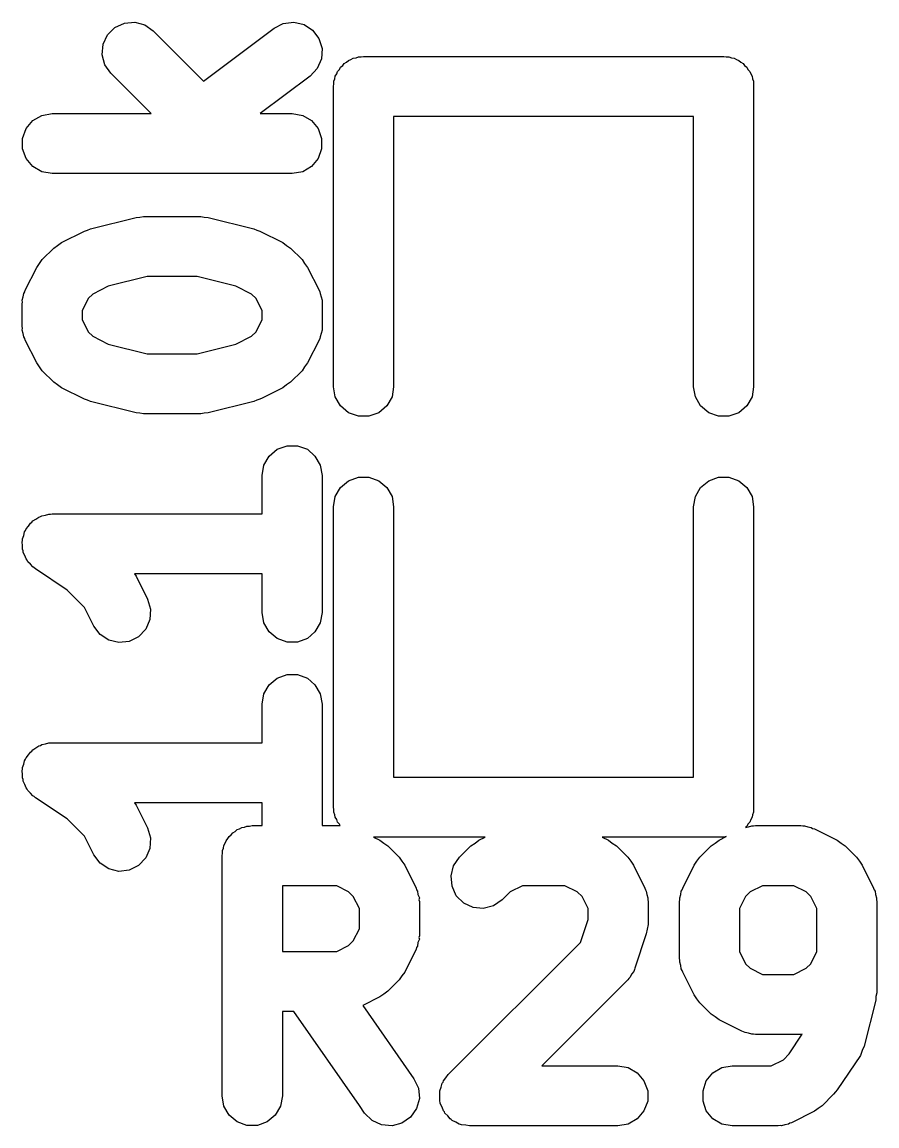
# Model space of a CAD drawing. Extents: x 51 to 137, y -158 to -25.
# Drawn here: x 99.48 to 101.289, y -78.028 to -75.693 of the extents above; entities that cross this region are included whole.
import ezdxf

# ---------------------------------------------------------------- set-up
doc = ezdxf.new("R2010")
doc.units = 0
doc.header["$MEASUREMENT"] = 0
doc.layers.add('BLACK', color=7, linetype='CONTINUOUS')

msp = doc.modelspace()

# ---------------------------------------------------------------- linework, layer by layer
at = {"layer": 'Black'}
for p, q in [((99.6767, -75.7046), (99.6967, -75.6953)), ((99.6967, -75.6953), (99.7187, -75.6934)), ((99.7187, -75.6934), (99.74, -75.6991)), ((99.74, -75.6991), (99.758, -75.7117)), ((100.014, -75.7058), (100.033, -75.6959)), ((100.033, -75.6959), (100.055, -75.6932)), ((100.055, -75.6932), (100.077, -75.6982)), ((100.077, -75.6982), (100.095, -75.7103)), ((99.6518, -75.7402), (99.6611, -75.7202)), ((99.6611, -75.7202), (99.6767, -75.7046)), ((99.758, -75.7117), (99.8642, -75.8179)), ((99.8642, -75.8179), (100.014, -75.7058)), ((100.095, -75.7103), (100.108, -75.7279)), ((99.6499, -75.7622), (99.6518, -75.7402)), ((100.108, -75.7279), (100.115, -75.749)), ((99.6556, -75.7835), (99.6499, -75.7622)), ((100.114, -75.7711), (100.105, -75.7913)), ((100.115, -75.749), (100.114, -75.7711)), ((100.176, -75.7723), (100.181, -75.7695)), ((100.181, -75.7695), (100.187, -75.7686)), ((100.187, -75.7686), (100.192, -75.7667)), ((100.192, -75.7667), (100.198, -75.7667)), ((100.198, -75.7667), (100.203, -75.7657)), ((100.203, -75.7657), (100.965, -75.7657)), ((100.965, -75.7657), (100.97, -75.7667)), ((100.97, -75.7667), (100.976, -75.7667)), ((100.976, -75.7667), (100.981, -75.7686)), ((100.981, -75.7686), (100.987, -75.7695)), ((100.987, -75.7695), (100.992, -75.7723)), ((99.6682, -75.8015), (99.6556, -75.7835)), ((100.105, -75.7913), (100.09, -75.8074)), ((100.148, -75.7974), (100.152, -75.7932)), ((100.152, -75.7932), (100.154, -75.7884)), ((100.154, -75.7884), (100.159, -75.7848)), ((100.159, -75.7848), (100.162, -75.7806)), ((100.162, -75.7806), (100.167, -75.7778)), ((100.167, -75.7778), (100.171, -75.7742)), ((100.171, -75.7742), (100.176, -75.7723)), ((100.992, -75.7723), (100.997, -75.7742)), ((100.997, -75.7742), (101.001, -75.7778)), ((101.001, -75.7778), (101.006, -75.7806)), ((101.006, -75.7806), (101.009, -75.7848)), ((101.009, -75.7848), (101.014, -75.7884)), ((101.014, -75.7884), (101.016, -75.7932)), ((101.016, -75.7932), (101.02, -75.7974)), ((99.7534, -75.8867), (99.6682, -75.8015)), ((100.09, -75.8074), (99.9843, -75.8867)), ((100.14, -75.8182), (100.142, -75.813)), ((100.142, -75.813), (100.143, -75.8075)), ((100.143, -75.8075), (100.146, -75.8027)), ((100.146, -75.8027), (100.148, -75.7974)), ((101.02, -75.7974), (101.022, -75.8027)), ((101.022, -75.8027), (101.025, -75.8075)), ((101.025, -75.8075), (101.026, -75.813)), ((101.026, -75.813), (101.028, -75.8182)), ((100.139, -75.8292), (100.14, -75.8237)), ((100.139, -76.4642), (100.139, -75.8292)), ((100.14, -75.8237), (100.14, -75.8182)), ((101.028, -75.8182), (101.028, -75.8237)), ((101.028, -75.8237), (101.028, -75.8292)), ((101.028, -75.8292), (101.028, -76.4642)), ((99.5221, -75.8905), (99.5438, -75.8867)), ((99.5438, -75.8867), (99.7534, -75.8867)), ((99.9843, -75.8867), (100.052, -75.8867)), ((100.052, -75.8867), (100.074, -75.8905)), ((99.4888, -75.9184), (99.503, -75.9015)), ((99.503, -75.9015), (99.5221, -75.8905)), ((100.074, -75.8905), (100.093, -75.9015)), ((100.093, -75.9015), (100.107, -75.9184)), ((100.901, -75.8927), (100.266, -75.8927)), ((100.266, -75.8927), (100.266, -76.4642)), ((100.901, -76.4642), (100.901, -75.8927)), ((99.4813, -75.9391), (99.4888, -75.9184)), ((100.107, -75.9184), (100.114, -75.9391)), ((99.4813, -75.9612), (99.4813, -75.9391)), ((100.114, -75.9391), (100.114, -75.9612)), ((99.4888, -75.9819), (99.4813, -75.9612)), ((100.114, -75.9612), (100.107, -75.9819)), ((99.503, -75.9988), (99.4888, -75.9819)), ((99.5221, -76.0098), (99.503, -75.9988)), ((100.093, -75.9988), (100.074, -76.0098)), ((100.107, -75.9819), (100.093, -75.9988)), ((99.5438, -76.0137), (99.5221, -76.0098)), ((100.052, -76.0137), (99.5438, -76.0137)), ((100.074, -76.0098), (100.052, -76.0137)), ((99.6252, -76.1305), (99.7219, -76.1063)), ((99.7219, -76.1063), (99.7297, -76.1057)), ((99.7297, -76.1057), (99.7373, -76.1044)), ((99.7373, -76.1044), (99.8583, -76.1044)), ((99.8583, -76.1044), (99.8659, -76.1057)), ((99.8659, -76.1057), (99.8737, -76.1063)), ((99.8737, -76.1063), (99.9704, -76.1305)), ((99.5638, -76.1595), (99.6122, -76.1353)), ((99.6122, -76.1353), (99.6188, -76.1333)), ((99.6188, -76.1333), (99.6252, -76.1305)), ((99.9704, -76.1305), (99.9768, -76.1333)), ((99.9768, -76.1333), (99.9834, -76.1353)), ((99.9834, -76.1353), (100.032, -76.1594)), ((99.5473, -76.1713), (99.5556, -76.1655)), ((99.5556, -76.1655), (99.5638, -76.1595)), ((100.032, -76.1594), (100.04, -76.1655)), ((100.04, -76.1655), (100.048, -76.1713)), ((99.5231, -76.1955), (99.5473, -76.1713)), ((100.048, -76.1713), (100.073, -76.1955)), ((99.487, -76.2604), (99.5112, -76.212)), ((99.5112, -76.212), (99.5173, -76.2039)), ((99.5173, -76.2039), (99.5231, -76.1955)), ((100.073, -76.1955), (100.078, -76.2039)), ((100.078, -76.2039), (100.084, -76.212)), ((100.084, -76.212), (100.109, -76.2604)), ((99.7451, -76.2314), (99.6627, -76.252)), ((99.8505, -76.2314), (99.7451, -76.2314)), ((99.9329, -76.252), (99.8505, -76.2314)), ((99.486, -76.2639), (99.487, -76.2604)), ((99.6627, -76.252), (99.6298, -76.2684)), ((99.9658, -76.2684), (99.9329, -76.252)), ((100.109, -76.2604), (100.11, -76.2639)), ((99.4807, -76.2816), (99.4828, -76.2744)), ((99.4809, -76.2852), (99.4807, -76.2816)), ((99.4828, -76.2744), (99.4841, -76.2671)), ((99.4841, -76.2671), (99.486, -76.2639)), ((99.6202, -76.2781), (99.6073, -76.3038)), ((99.6298, -76.2684), (99.6202, -76.2781)), ((99.9754, -76.2781), (99.9658, -76.2684)), ((99.9883, -76.3038), (99.9754, -76.2781)), ((100.11, -76.2639), (100.111, -76.2671)), ((100.111, -76.2671), (100.113, -76.2744)), ((100.113, -76.2744), (100.115, -76.2816)), ((100.115, -76.2816), (100.115, -76.2852)), ((99.4803, -76.2888), (99.4809, -76.2852)), ((99.4803, -76.3372), (99.4803, -76.2888)), ((99.6073, -76.3038), (99.6073, -76.3222)), ((99.9883, -76.3222), (99.9883, -76.3038)), ((100.115, -76.2852), (100.115, -76.2888)), ((100.115, -76.2888), (100.115, -76.3372)), ((99.6073, -76.3222), (99.6202, -76.348)), ((99.9754, -76.348), (99.9883, -76.3222)), ((99.4809, -76.3408), (99.4803, -76.3372)), ((99.4807, -76.3445), (99.4809, -76.3408)), ((99.4828, -76.3516), (99.4807, -76.3445)), ((99.4841, -76.3589), (99.4828, -76.3516)), ((99.6202, -76.348), (99.6298, -76.3576)), ((99.9658, -76.3576), (99.9754, -76.348)), ((100.113, -76.3516), (100.111, -76.3589)), ((100.115, -76.3445), (100.113, -76.3516)), ((100.115, -76.3372), (100.115, -76.3408)), ((100.115, -76.3408), (100.115, -76.3445)), ((99.486, -76.3621), (99.4841, -76.3589)), ((99.487, -76.3656), (99.486, -76.3621)), ((99.5112, -76.414), (99.487, -76.3656)), ((99.6298, -76.3576), (99.6627, -76.374)), ((99.6627, -76.374), (99.7451, -76.3947)), ((99.8505, -76.3947), (99.9329, -76.374)), ((99.9329, -76.374), (99.9658, -76.3576)), ((100.109, -76.3656), (100.084, -76.414)), ((100.11, -76.3621), (100.109, -76.3656)), ((100.111, -76.3589), (100.11, -76.3621)), ((99.7451, -76.3947), (99.8505, -76.3947)), ((99.5173, -76.4222), (99.5112, -76.414)), ((99.5231, -76.4305), (99.5173, -76.4222)), ((100.078, -76.4222), (100.073, -76.4305)), ((100.084, -76.414), (100.078, -76.4222)), ((99.5473, -76.4547), (99.5231, -76.4305)), ((100.073, -76.4305), (100.048, -76.4547)), ((99.5556, -76.4605), (99.5473, -76.4547)), ((99.5638, -76.4666), (99.5556, -76.4605)), ((99.6122, -76.4908), (99.5638, -76.4666)), ((100.032, -76.4666), (99.9883, -76.4883)), ((100.04, -76.4605), (100.032, -76.4666)), ((100.048, -76.4547), (100.04, -76.4605)), ((100.143, -76.4859), (100.139, -76.4642)), ((100.266, -76.4642), (100.263, -76.4859)), ((100.905, -76.4859), (100.901, -76.4642)), ((101.028, -76.4642), (101.025, -76.4859)), ((99.6188, -76.4927), (99.6122, -76.4908)), ((99.6252, -76.4956), (99.6188, -76.4927)), ((99.9768, -76.4927), (99.9704, -76.4956)), ((99.9834, -76.4908), (99.9768, -76.4927)), ((99.9883, -76.4883), (99.9834, -76.4908)), ((100.154, -76.505), (100.143, -76.4859)), ((100.263, -76.4859), (100.252, -76.505)), ((100.916, -76.505), (100.905, -76.4859)), ((101.025, -76.4859), (101.014, -76.505)), ((99.7219, -76.5198), (99.6252, -76.4956)), ((99.9704, -76.4956), (99.8737, -76.5198)), ((100.171, -76.5192), (100.154, -76.505)), ((100.252, -76.505), (100.235, -76.5192)), ((100.933, -76.5192), (100.916, -76.505)), ((101.014, -76.505), (100.997, -76.5192)), ((99.7297, -76.5203), (99.7219, -76.5198)), ((99.7373, -76.5217), (99.7297, -76.5203)), ((99.8583, -76.5217), (99.7373, -76.5217)), ((99.8659, -76.5203), (99.8583, -76.5217)), ((99.8737, -76.5198), (99.8659, -76.5203)), ((100.192, -76.5267), (100.171, -76.5192)), ((100.214, -76.5267), (100.192, -76.5267)), ((100.235, -76.5192), (100.214, -76.5267)), ((100.954, -76.5267), (100.933, -76.5192)), ((100.976, -76.5267), (100.954, -76.5267)), ((100.997, -76.5192), (100.976, -76.5267)), ((99.9921, -76.63), (100.003, -76.6109)), ((100.003, -76.6109), (100.02, -76.5967)), ((100.02, -76.5967), (100.041, -76.5891)), ((100.041, -76.5891), (100.063, -76.5891)), ((100.063, -76.5891), (100.084, -76.5967)), ((100.084, -76.5967), (100.1, -76.6109)), ((100.1, -76.6109), (100.111, -76.63)), ((99.9883, -76.6517), (99.9921, -76.63)), ((100.111, -76.63), (100.115, -76.6517)), ((99.9883, -76.7333), (99.9883, -76.6517)), ((100.115, -76.6517), (100.115, -76.942)), ((100.171, -76.6632), (100.192, -76.6557)), ((100.192, -76.6557), (100.214, -76.6557)), ((100.214, -76.6557), (100.235, -76.6632)), ((100.933, -76.6632), (100.954, -76.6557)), ((100.954, -76.6557), (100.976, -76.6557)), ((100.976, -76.6557), (100.997, -76.6632)), ((100.143, -76.6965), (100.154, -76.6774)), ((100.154, -76.6774), (100.171, -76.6632)), ((100.235, -76.6632), (100.252, -76.6774)), ((100.252, -76.6774), (100.263, -76.6965)), ((100.905, -76.6965), (100.916, -76.6774)), ((100.916, -76.6774), (100.933, -76.6632)), ((100.997, -76.6632), (101.014, -76.6774)), ((101.014, -76.6774), (101.025, -76.6965)), ((100.139, -76.7182), (100.143, -76.6965)), ((100.263, -76.6965), (100.266, -76.7182)), ((100.901, -76.7182), (100.905, -76.6965)), ((101.025, -76.6965), (101.028, -76.7182)), ((100.139, -77.3532), (100.139, -76.7182)), ((100.266, -76.7182), (100.266, -77.2897)), ((100.901, -77.2897), (100.901, -76.7182)), ((101.028, -76.7182), (101.028, -77.3532)), ((99.4979, -76.753), (99.5007, -76.7509)), ((99.5007, -76.7509), (99.503, -76.7482)), ((99.503, -76.7482), (99.5096, -76.7444)), ((99.5096, -76.7444), (99.5157, -76.7399)), ((99.5157, -76.7399), (99.519, -76.7389)), ((99.519, -76.7389), (99.5221, -76.7371)), ((99.5221, -76.7371), (99.5296, -76.7358)), ((99.5296, -76.7358), (99.5368, -76.7337)), ((99.5368, -76.7337), (99.5403, -76.7339)), ((99.5403, -76.7339), (99.5438, -76.7333)), ((99.5438, -76.7333), (99.9883, -76.7333)), ((99.4839, -76.7787), (99.4857, -76.7713)), ((99.4857, -76.7713), (99.4876, -76.7684)), ((99.4876, -76.7684), (99.4888, -76.7651)), ((99.4888, -76.7651), (99.4937, -76.7593)), ((99.4937, -76.7593), (99.4979, -76.753)), ((99.4804, -76.7927), (99.4813, -76.7893)), ((99.4813, -76.8003), (99.4804, -76.7927)), ((99.4813, -76.7858), (99.4839, -76.7787)), ((99.4813, -76.7893), (99.4813, -76.7858)), ((99.4813, -76.8078), (99.4813, -76.8003)), ((99.4825, -76.8112), (99.4813, -76.8078)), ((99.4829, -76.8147), (99.4825, -76.8112)), ((99.4862, -76.8214), (99.4829, -76.8147)), ((99.4888, -76.8286), (99.4862, -76.8214)), ((99.4911, -76.8313), (99.4888, -76.8286)), ((99.4926, -76.8344), (99.4911, -76.8313)), ((99.4981, -76.8397), (99.4926, -76.8344)), ((99.503, -76.8455), (99.4981, -76.8397)), ((99.506, -76.8472), (99.503, -76.8455)), ((99.5086, -76.8497), (99.506, -76.8472)), ((99.5759, -76.8945), (99.5086, -76.8497)), ((99.9883, -76.8603), (99.718, -76.8603)), ((99.718, -76.8603), (99.7216, -76.8652)), ((99.7216, -76.8652), (99.7457, -76.9136)), ((99.9883, -76.942), (99.9883, -76.8603)), ((99.6126, -76.9312), (99.5759, -76.8945)), ((99.7457, -76.9136), (99.752, -76.9347)), ((99.6322, -76.9704), (99.6126, -76.9312)), ((99.752, -76.9347), (99.7507, -76.9567)), ((99.7507, -76.9567), (99.7419, -76.977)), ((99.9921, -76.9637), (99.9883, -76.942)), ((100.115, -76.942), (100.111, -76.9637)), ((99.6453, -76.9881), (99.6322, -76.9704)), ((99.7419, -76.977), (99.7268, -76.993)), ((100.003, -76.9828), (99.9921, -76.9637)), ((100.02, -76.997), (100.003, -76.9828)), ((100.1, -76.9828), (100.084, -76.997)), ((100.111, -76.9637), (100.1, -76.9828)), ((99.6637, -77.0002), (99.6453, -76.9881)), ((99.6851, -77.0053), (99.6637, -77.0002)), ((99.7071, -77.0028), (99.6851, -77.0053)), ((99.7268, -76.993), (99.7071, -77.0028)), ((100.041, -77.0045), (100.02, -76.997)), ((100.063, -77.0045), (100.041, -77.0045)), ((100.084, -76.997), (100.063, -77.0045)), ((100.02, -77.0805), (100.041, -77.073)), ((100.041, -77.073), (100.063, -77.073)), ((100.063, -77.073), (100.084, -77.0805)), ((99.9921, -77.1138), (100.003, -77.0947)), ((100.003, -77.0947), (100.02, -77.0805)), ((100.084, -77.0805), (100.1, -77.0947)), ((100.1, -77.0947), (100.111, -77.1138)), ((99.9883, -77.1355), (99.9921, -77.1138)), ((100.111, -77.1138), (100.115, -77.1355)), ((99.9883, -77.2171), (99.9883, -77.1355)), ((100.115, -77.1355), (100.115, -77.3925)), ((99.5296, -77.2196), (99.5368, -77.2175)), ((99.5368, -77.2175), (99.5403, -77.2177)), ((99.5403, -77.2177), (99.5438, -77.2171)), ((99.5438, -77.2171), (99.9883, -77.2171)), ((99.4937, -77.2431), (99.4979, -77.2368)), ((99.4979, -77.2368), (99.5007, -77.2347)), ((99.5007, -77.2347), (99.503, -77.232)), ((99.503, -77.232), (99.5096, -77.2282)), ((99.5096, -77.2282), (99.5157, -77.2237)), ((99.5157, -77.2237), (99.519, -77.2227)), ((99.519, -77.2227), (99.5221, -77.221)), ((99.5221, -77.221), (99.5296, -77.2196)), ((99.4813, -77.2696), (99.4839, -77.2625)), ((99.4839, -77.2625), (99.4857, -77.2551)), ((99.4857, -77.2551), (99.4876, -77.2522)), ((99.4876, -77.2522), (99.4888, -77.2489)), ((99.4888, -77.2489), (99.4937, -77.2431)), ((99.4804, -77.2765), (99.4813, -77.2731)), ((99.4813, -77.2841), (99.4804, -77.2765)), ((99.4813, -77.2731), (99.4813, -77.2696)), ((99.4813, -77.2917), (99.4813, -77.2841)), ((99.4825, -77.295), (99.4813, -77.2917)), ((99.4829, -77.2985), (99.4825, -77.295)), ((99.4862, -77.3053), (99.4829, -77.2985)), ((99.4888, -77.3124), (99.4862, -77.3053)), ((100.266, -77.2897), (100.901, -77.2897)), ((99.4911, -77.3151), (99.4888, -77.3124)), ((99.4926, -77.3182), (99.4911, -77.3151)), ((99.4981, -77.3235), (99.4926, -77.3182)), ((99.503, -77.3293), (99.4981, -77.3235)), ((99.506, -77.331), (99.503, -77.3293)), ((99.5086, -77.3335), (99.506, -77.331)), ((99.5759, -77.3784), (99.5086, -77.3335)), ((99.9883, -77.3441), (99.718, -77.3441)), ((99.718, -77.3441), (99.7216, -77.349)), ((99.7216, -77.349), (99.7457, -77.3974)), ((99.9883, -77.3925), (99.9883, -77.3441)), ((100.14, -77.3587), (100.139, -77.3532)), ((100.14, -77.3642), (100.14, -77.3587)), ((101.028, -77.3532), (101.028, -77.3587)), ((101.028, -77.3587), (101.028, -77.3642)), ((99.6126, -77.415), (99.5759, -77.3784)), ((100.142, -77.3694), (100.14, -77.3642)), ((100.143, -77.3749), (100.142, -77.3694)), ((100.146, -77.3797), (100.143, -77.3749)), ((100.148, -77.385), (100.146, -77.3797)), ((101.022, -77.3797), (101.02, -77.385)), ((101.025, -77.3749), (101.022, -77.3797)), ((101.026, -77.3694), (101.025, -77.3749)), ((101.028, -77.3642), (101.026, -77.3694)), ((99.7457, -77.3974), (99.752, -77.4185)), ((99.9263, -77.4074), (99.9311, -77.4046)), ((99.9311, -77.4046), (99.9354, -77.401)), ((99.9354, -77.401), (99.9406, -77.3991)), ((99.9406, -77.3991), (99.9454, -77.3963)), ((99.9454, -77.3963), (99.9509, -77.3954)), ((99.9509, -77.3954), (99.9561, -77.3935)), ((99.9561, -77.3935), (99.9617, -77.3935)), ((99.9617, -77.3935), (99.9671, -77.3925)), ((99.9671, -77.3925), (99.9883, -77.3925)), ((100.115, -77.3925), (100.153, -77.3925)), ((100.152, -77.3892), (100.148, -77.385)), ((100.153, -77.3925), (100.152, -77.3892)), ((101.014, -77.394), (101.011, -77.3961)), ((101.011, -77.3961), (101.017, -77.395)), ((101.016, -77.3892), (101.014, -77.394)), ((101.02, -77.385), (101.016, -77.3892)), ((101.017, -77.395), (101.024, -77.3929)), ((101.024, -77.3929), (101.028, -77.3931)), ((101.028, -77.3931), (101.032, -77.3925)), ((101.032, -77.3925), (101.128, -77.3925)), ((101.128, -77.3925), (101.132, -77.3931)), ((101.132, -77.3931), (101.136, -77.3929)), ((101.136, -77.3929), (101.143, -77.395)), ((101.143, -77.395), (101.15, -77.3963)), ((101.15, -77.3963), (101.153, -77.3982)), ((101.153, -77.3982), (101.157, -77.3992)), ((101.157, -77.3992), (101.205, -77.4234)), ((99.6322, -77.4542), (99.6126, -77.415)), ((99.752, -77.4185), (99.7507, -77.4405)), ((99.9102, -77.4295), (99.9121, -77.4243)), ((99.9121, -77.4243), (99.9157, -77.42)), ((99.9157, -77.42), (99.9185, -77.4152)), ((99.9185, -77.4152), (99.9228, -77.4116)), ((99.9228, -77.4116), (99.9263, -77.4074)), ((100.46, -77.4167), (100.224, -77.4167)), ((100.224, -77.4167), (100.237, -77.4234)), ((100.237, -77.4234), (100.246, -77.4295)), ((100.439, -77.4295), (100.447, -77.4234)), ((100.447, -77.4234), (100.46, -77.4167)), ((100.965, -77.4167), (100.708, -77.4167)), ((100.708, -77.4167), (100.721, -77.4234)), ((100.721, -77.4234), (100.729, -77.4295)), ((100.947, -77.4295), (100.955, -77.4234)), ((100.955, -77.4234), (100.97, -77.4158)), ((100.97, -77.4158), (100.965, -77.4167)), ((101.205, -77.4234), (101.213, -77.4295)), ((99.7507, -77.4405), (99.7419, -77.4608)), ((99.9036, -77.456), (99.9046, -77.4505)), ((99.9046, -77.445), (99.9065, -77.4398)), ((99.9046, -77.4505), (99.9046, -77.445)), ((99.9065, -77.4398), (99.9075, -77.4343)), ((99.9075, -77.4343), (99.9102, -77.4295)), ((100.246, -77.4295), (100.254, -77.4353)), ((100.254, -77.4353), (100.278, -77.4595)), ((100.406, -77.4595), (100.43, -77.4353)), ((100.43, -77.4353), (100.439, -77.4295)), ((100.729, -77.4295), (100.738, -77.4353)), ((100.738, -77.4353), (100.762, -77.4595)), ((100.914, -77.4595), (100.938, -77.4353)), ((100.938, -77.4353), (100.947, -77.4295)), ((101.213, -77.4295), (101.222, -77.4353)), ((101.222, -77.4353), (101.246, -77.4595)), ((99.6453, -77.4719), (99.6322, -77.4542)), ((99.6637, -77.484), (99.6453, -77.4719)), ((99.7419, -77.4608), (99.7268, -77.4768)), ((99.9036, -77.964), (99.9036, -77.456)), ((100.278, -77.4595), (100.284, -77.4678)), ((100.284, -77.4678), (100.29, -77.476)), ((100.393, -77.4776), (100.406, -77.4595)), ((100.762, -77.4595), (100.768, -77.4678)), ((100.768, -77.4678), (100.774, -77.476)), ((100.902, -77.476), (100.908, -77.4678)), ((100.908, -77.4678), (100.914, -77.4595)), ((101.246, -77.4595), (101.252, -77.4678)), ((101.252, -77.4678), (101.258, -77.476)), ((99.6851, -77.4892), (99.6637, -77.484)), ((99.7071, -77.4866), (99.6851, -77.4892)), ((99.7268, -77.4768), (99.7071, -77.4866)), ((100.29, -77.476), (100.314, -77.5244)), ((100.388, -77.4989), (100.393, -77.4776)), ((100.774, -77.476), (100.798, -77.5244)), ((100.878, -77.5244), (100.902, -77.476)), ((101.258, -77.476), (101.282, -77.5244)), ((100.031, -77.5195), (100.031, -77.6586)), ((100.146, -77.5195), (100.031, -77.5195)), ((100.171, -77.5324), (100.146, -77.5195)), ((100.39, -77.5208), (100.388, -77.4989)), ((100.399, -77.5408), (100.39, -77.5208)), ((100.539, -77.5195), (100.513, -77.5324)), ((100.629, -77.5195), (100.539, -77.5195)), ((100.655, -77.5324), (100.629, -77.5195)), ((101.047, -77.5195), (101.021, -77.5324)), ((101.113, -77.5195), (101.047, -77.5195)), ((101.139, -77.5324), (101.113, -77.5195)), ((100.181, -77.542), (100.171, -77.5324)), ((100.194, -77.5678), (100.181, -77.542)), ((100.314, -77.5244), (100.315, -77.5279)), ((100.315, -77.5279), (100.317, -77.5311)), ((100.317, -77.5311), (100.318, -77.5384)), ((100.318, -77.5384), (100.321, -77.5455)), ((100.415, -77.5564), (100.399, -77.5408)), ((100.513, -77.5324), (100.496, -77.5493)), ((100.665, -77.542), (100.655, -77.5324)), ((100.678, -77.5678), (100.665, -77.542)), ((100.798, -77.5244), (100.799, -77.5279)), ((100.799, -77.5279), (100.801, -77.5311)), ((100.801, -77.5311), (100.802, -77.5384)), ((100.802, -77.5384), (100.804, -77.5455)), ((100.872, -77.5455), (100.874, -77.5384)), ((100.874, -77.5384), (100.875, -77.5311)), ((100.875, -77.5311), (100.877, -77.5279)), ((100.877, -77.5279), (100.878, -77.5244)), ((101.011, -77.542), (100.998, -77.5678)), ((101.021, -77.5324), (101.011, -77.542)), ((101.149, -77.542), (101.139, -77.5324)), ((101.162, -77.5678), (101.149, -77.542)), ((101.282, -77.5244), (101.283, -77.5279)), ((101.283, -77.5279), (101.285, -77.5311)), ((101.285, -77.5311), (101.286, -77.5384)), ((101.286, -77.5384), (101.288, -77.5455)), ((100.194, -77.6104), (100.194, -77.5678)), ((100.321, -77.5455), (100.32, -77.5492)), ((100.32, -77.5492), (100.321, -77.5528)), ((100.321, -77.5528), (100.321, -77.6253)), ((100.435, -77.5657), (100.415, -77.5564)), ((100.456, -77.5676), (100.435, -77.5657)), ((100.478, -77.5619), (100.456, -77.5676)), ((100.496, -77.5493), (100.478, -77.5619)), ((100.678, -77.5908), (100.678, -77.5678)), ((100.804, -77.5455), (100.804, -77.5492)), ((100.804, -77.5492), (100.805, -77.5528)), ((100.805, -77.5528), (100.805, -77.6012)), ((100.871, -77.5528), (100.872, -77.5492)), ((100.871, -77.6737), (100.871, -77.5528)), ((100.872, -77.5492), (100.872, -77.5455)), ((100.998, -77.5678), (100.998, -77.6587)), ((101.162, -77.6587), (101.162, -77.5678)), ((101.288, -77.5455), (101.288, -77.5492)), ((101.288, -77.5492), (101.289, -77.5528)), ((101.289, -77.5528), (101.289, -77.7463)), ((100.662, -77.6394), (100.678, -77.5908)), ((100.181, -77.6361), (100.194, -77.6104)), ((100.803, -77.6112), (100.801, -77.6212)), ((100.805, -77.6012), (100.803, -77.6112)), ((100.171, -77.6457), (100.181, -77.6361)), ((100.321, -77.6326), (100.318, -77.6397)), ((100.321, -77.6253), (100.32, -77.629)), ((100.32, -77.629), (100.321, -77.6326)), ((100.801, -77.6212), (100.777, -77.6938)), ((100.031, -77.6586), (100.146, -77.6586)), ((100.146, -77.6586), (100.171, -77.6457)), ((100.314, -77.6537), (100.29, -77.7021)), ((100.315, -77.6502), (100.314, -77.6537)), ((100.317, -77.6471), (100.315, -77.6502)), ((100.318, -77.6397), (100.317, -77.6471)), ((100.382, -77.9191), (100.662, -77.6394)), ((100.998, -77.6587), (101.011, -77.6845)), ((101.149, -77.6845), (101.162, -77.6587)), ((100.872, -77.6773), (100.871, -77.6737)), ((100.872, -77.681), (100.872, -77.6773)), ((100.874, -77.6881), (100.872, -77.681)), ((101.011, -77.6845), (101.021, -77.6941)), ((101.139, -77.6941), (101.149, -77.6845)), ((100.29, -77.7021), (100.284, -77.7103)), ((100.77, -77.7067), (100.767, -77.7132)), ((100.775, -77.7006), (100.77, -77.7067)), ((100.776, -77.697), (100.775, -77.7006)), ((100.777, -77.6938), (100.776, -77.697)), ((100.875, -77.6954), (100.874, -77.6881)), ((100.877, -77.6986), (100.875, -77.6954)), ((100.878, -77.7021), (100.877, -77.6986)), ((100.902, -77.7505), (100.878, -77.7021)), ((101.021, -77.6941), (101.047, -77.707)), ((101.047, -77.707), (101.113, -77.707)), ((101.113, -77.707), (101.139, -77.6941)), ((100.278, -77.7186), (100.254, -77.7428)), ((100.284, -77.7103), (100.278, -77.7186)), ((100.762, -77.7186), (100.58, -77.9005)), ((100.764, -77.7156), (100.762, -77.7186)), ((100.767, -77.7132), (100.764, -77.7156)), ((100.237, -77.7547), (100.201, -77.7729)), ((100.246, -77.7486), (100.237, -77.7547)), ((100.254, -77.7428), (100.246, -77.7486)), ((100.908, -77.7587), (100.902, -77.7505)), ((101.289, -77.7463), (101.287, -77.7539)), ((101.287, -77.7539), (101.287, -77.7617)), ((100.201, -77.7729), (100.309, -77.9276)), ((100.914, -77.767), (100.908, -77.7587)), ((100.938, -77.7912), (100.914, -77.767)), ((101.287, -77.7617), (101.262, -77.8585)), ((100.055, -77.7856), (100.031, -77.7856)), ((100.031, -77.7856), (100.031, -77.964)), ((100.194, -77.984), (100.055, -77.7856)), ((100.947, -77.797), (100.938, -77.7912)), ((100.955, -77.8031), (100.947, -77.797)), ((101.003, -77.8273), (100.955, -77.8031)), ((101.007, -77.8283), (101.003, -77.8273)), ((101.01, -77.8302), (101.007, -77.8283)), ((101.017, -77.8314), (101.01, -77.8302)), ((101.024, -77.8336), (101.017, -77.8314)), ((101.028, -77.8333), (101.024, -77.8336)), ((101.032, -77.834), (101.028, -77.8333)), ((101.128, -77.834), (101.032, -77.834)), ((101.103, -77.8752), (101.131, -77.8335)), ((101.131, -77.8335), (101.128, -77.834)), ((101.258, -77.8683), (101.254, -77.8783)), ((101.262, -77.8585), (101.258, -77.8683)), ((101.065, -77.9005), (101.091, -77.8876)), ((101.091, -77.8876), (101.103, -77.8752)), ((101.254, -77.8783), (101.205, -77.9509)), ((100.58, -77.9005), (100.741, -77.9005)), ((100.741, -77.9005), (100.763, -77.9043)), ((100.763, -77.9043), (100.782, -77.9154)), ((100.782, -77.9154), (100.796, -77.9323)), ((100.928, -77.9323), (100.942, -77.9154)), ((100.942, -77.9154), (100.961, -77.9043)), ((100.961, -77.9043), (100.983, -77.9005)), ((100.983, -77.9005), (101.065, -77.9005)), ((100.309, -77.9276), (100.319, -77.9476)), ((100.367, -77.9452), (100.369, -77.9372)), ((100.369, -77.9372), (100.371, -77.9349)), ((100.371, -77.9349), (100.372, -77.9323)), ((100.372, -77.9323), (100.377, -77.9259)), ((100.377, -77.9259), (100.382, -77.9191)), ((100.796, -77.9323), (100.804, -77.953)), ((100.921, -77.953), (100.928, -77.9323)), ((99.9075, -77.9857), (99.9036, -77.964)), ((100.031, -77.964), (100.027, -77.9857)), ((100.319, -77.9476), (100.321, -77.9696)), ((100.364, -77.953), (100.367, -77.9452)), ((100.364, -77.9558), (100.364, -77.953)), ((100.364, -77.9585), (100.364, -77.9558)), ((100.364, -77.9667), (100.364, -77.9585)), ((100.804, -77.953), (100.804, -77.975)), ((100.921, -77.975), (100.921, -77.953)), ((101.197, -77.9605), (101.173, -77.9847)), ((101.201, -77.9554), (101.197, -77.9605)), ((101.205, -77.9509), (101.201, -77.9554)), ((99.9185, -78.0048), (99.9075, -77.9857)), ((100.027, -77.9857), (100.016, -78.0048)), ((100.205, -78.0004), (100.194, -77.984)), ((100.321, -77.9696), (100.315, -77.9909)), ((100.364, -77.975), (100.364, -77.9667)), ((100.365, -77.9777), (100.364, -77.975)), ((100.365, -77.9804), (100.365, -77.9777)), ((100.369, -77.988), (100.365, -77.9804)), ((100.372, -77.9958), (100.369, -77.988)), ((100.804, -77.975), (100.796, -77.9958)), ((100.928, -77.9958), (100.921, -77.975)), ((101.173, -77.9847), (101.165, -77.9905)), ((99.9354, -78.019), (99.9185, -78.0048)), ((100.016, -78.0048), (99.9989, -78.019)), ((100.221, -78.016), (100.205, -78.0004)), ((100.302, -78.0089), (100.284, -78.0216)), ((100.315, -77.9909), (100.302, -78.0089)), ((100.374, -77.9979), (100.372, -77.9958)), ((100.375, -78.0004), (100.374, -77.9979)), ((100.381, -78.0063), (100.375, -78.0004)), ((100.386, -78.0127), (100.381, -78.0063)), ((100.796, -77.9958), (100.782, -78.0127)), ((100.942, -78.0127), (100.928, -77.9958)), ((101.157, -77.9966), (101.108, -78.0208)), ((101.162, -77.993), (101.157, -77.9966)), ((101.165, -77.9905), (101.162, -77.993)), ((99.9561, -78.0265), (99.9354, -78.019)), ((99.9782, -78.0265), (99.9561, -78.0265)), ((99.9989, -78.019), (99.9782, -78.0265)), ((100.241, -78.0253), (100.221, -78.016)), ((100.263, -78.0273), (100.241, -78.0253)), ((100.284, -78.0216), (100.263, -78.0273)), ((100.388, -78.0141), (100.386, -78.0127)), ((100.39, -78.016), (100.388, -78.0141)), ((100.398, -78.0195), (100.39, -78.016)), ((100.405, -78.0237), (100.398, -78.0195)), ((100.408, -78.0242), (100.405, -78.0237)), ((100.41, -78.0253), (100.408, -78.0242)), ((100.419, -78.0261), (100.41, -78.0253)), ((100.427, -78.0275), (100.419, -78.0261)), ((100.741, -78.0275), (100.427, -78.0275)), ((100.763, -78.0237), (100.741, -78.0275)), ((100.782, -78.0127), (100.763, -78.0237)), ((100.961, -78.0237), (100.942, -78.0127)), ((100.983, -78.0275), (100.961, -78.0237)), ((101.08, -78.0275), (100.983, -78.0275)), ((101.084, -78.0269), (101.08, -78.0275)), ((101.087, -78.0271), (101.084, -78.0269)), ((101.094, -78.025), (101.087, -78.0271)), ((101.102, -78.0237), (101.094, -78.025)), ((101.105, -78.0219), (101.102, -78.0237)), ((101.108, -78.0208), (101.105, -78.0219))]:
    msp.add_line(p, q, dxfattribs=at)

doc.saveas('drawing.dxf')
